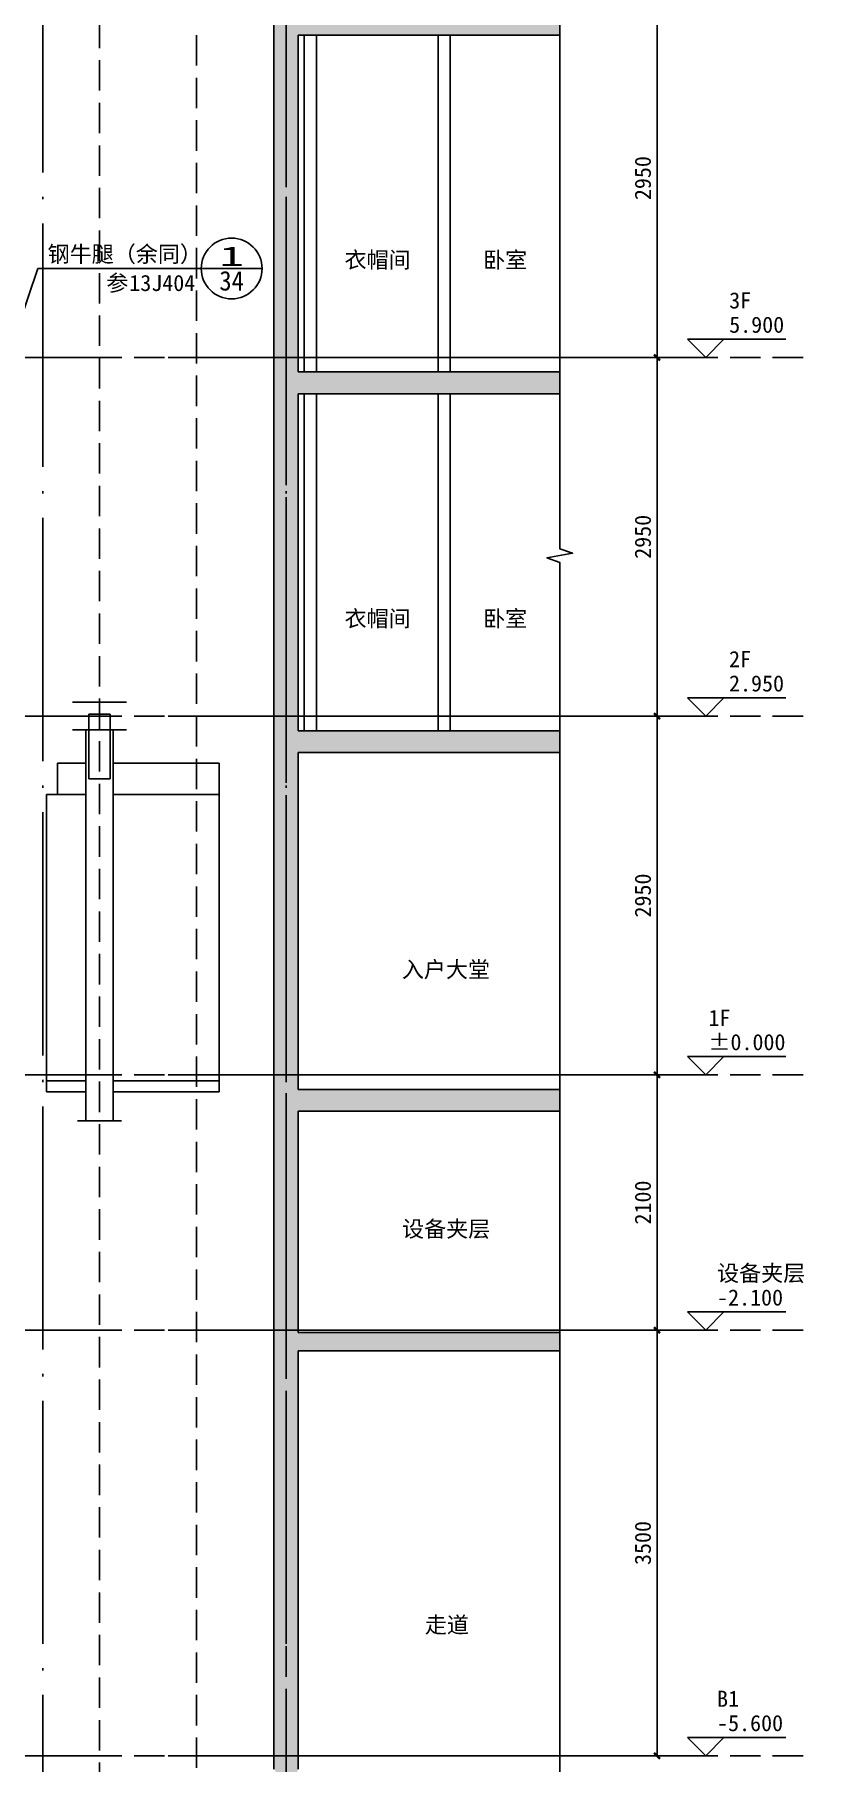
# Model space of a CAD drawing. Extents: x -10817 to 167545, y 26551 to 157048.
# Drawn here: x 138306 to 144816, y 113848 to 128058 of the extents above; entities that cross this region are included whole.
import ezdxf
from ezdxf.enums import TextEntityAlignment as Align
from ezdxf.xclip import XClip

# ---------------------------------------------------------------- set-up
doc = ezdxf.new("R2010")
doc.units = 0
doc.header["$LTSCALE"] = 1000
doc.header["$MEASUREMENT"] = 0
doc.header["$XCLIPFRAME"] = 0
for name, pattern in [('$1$DOTE', [2.42, 2, -0.2, 0.02, -0.2]), ('3、4#楼 楼梯剖面$0$DASH', [0.35, 0.25, -0.1]), ('4#楼-HZS$0$__DASH', [0.35, 0.25, -0.1]), ('4#楼-HZS$0$DASH', [0.35, 0.25, -0.1]), ('DASH', [0.35, 0.25, -0.1])]:
    doc.linetypes.add(name, pattern=pattern)
doc.layers.get('Defpoints').update_dxf_attribs({"color": 30, "linetype": 'DASH'})
for name, color, linetype in [('$1$A-ANNO-DOTE', 10, '$1$DOTE'), ('3#-夹层$0$A-ANNO-LEVL', 3, 'Continuous'), ('3#-夹层$0$A-ANNO-TEXT', 7, 'Continuous'), ('3、4#楼 楼梯剖面$0$A-COLU-CONC-HATC', 204, 'Continuous'), ('3、4#楼 楼梯剖面$0$A-FLOR-EVTR', 51, 'Continuous'), ('3、4#楼 楼梯剖面$0$A-FLOR-OVHD', 171, '3、4#楼 楼梯剖面$0$DASH'), ('3、4#楼 楼梯剖面$0$A-WALL-BLOK', 131, 'Continuous'), ('3、4#楼 楼梯剖面$0$A-WALL-CONC', 9, 'Continuous'), ('3、4#楼 楼梯剖面$0$A-WALL-INSL', 241, 'Continuous'), ('4#楼-HZS$0$00-立面灰色金属看线', 252, 'Continuous'), ('4#楼-HZS$0$00-立面米色看线', 31, 'Continuous'), ('4#楼-HZS$0$A-LINE-浅灰色铝板幕墙-填充', 115, 'Continuous'), ('4#楼-HZS$0$DOTE', 1, 'Continuous'), ('4#楼-HZS$0$ELEV-WIND', 4, 'Continuous'), ('4#楼-HZS$0$填充-深灰色涂料', 11, 'Continuous'), ('A-ANNO-DIMS', 3, 'Continuous'), ('A-ANNO-INDX', 3, 'Continuous'), ('A-ANNO-SYMB', 3, 'Continuous'), ('A-ANNO-TEXT', 7, 'Continuous')]:
    doc.layers.add(name, color=color, linetype=linetype)
doc.styles.add('3#-夹层$0$_TCH_DIM', font='')
doc.styles.add('_TCH_DIM', font='')
doc.styles.add('_TCH_DIM_T3', font='')
doc.styles.add('_TCH_LABEL', font='')
doc.styles.get("Standard").update_dxf_attribs({"font": ''})
doc.styles.get('3#-夹层$0$_TCH_DIM').set_extended_font_data('SimSun')
doc.styles.get('_TCH_DIM').set_extended_font_data('SimSun')
doc.styles.get('_TCH_DIM_T3').set_extended_font_data('SimSun')
doc.styles.get('_TCH_LABEL').set_extended_font_data('SimSun')
doc.styles.get('Standard').set_extended_font_data('SimSun')
doc.dimstyles.new('_TCH_ARCH&&50', dxfattribs={"dimtxt": 132.911392, "dimasz": 50, "dimexe": 125, "dimexo": 150, "dimgap": 50, "dimtad": 1, "dimdec": 0, "dimzin": 0, "dimdsep": 46, "dimtxsty": '_TCH_DIM_T3', "dimblk": 'ARCHTICK', "dimcen": 0.09, "dimclrt": 7, "dimazin": 2, "dimtfac": 1, "dimtdec": 0, "dimtix": 1, "dimtmove": 2, "dimatfit": 3, "dimfxl": 50, "dimtolj": 1, "dimtzin": 0, "dimarcsym": 0})

# ---------------------------------------------------------------- blocks, each defined once
blk = doc.blocks.new('3、4#楼 楼梯剖面$0$A$C7F885A55')
at = {"layer": '3、4#楼 楼梯剖面$0$A-FLOR-EVTR'}
for p, q in [((1656, 10266), (1213, 10266)), ((1347, 10166), (1347, 9635)), ((1434, 10166), (1347, 10166)), ((1434, 10166), (1522, 10166)), ((1522, 10166), (1522, 9635)), ((1656, 10038), (1213, 10038)), ((1322, 10038), (1322, 6822)), ((1547, 10038), (1547, 6822)), ((450, 7060), (450, 9762)), ((450, 9762), (1322, 9762)), ((1547, 9762), (1779, 9762)), ((1779, 9762), (1779, 9506)), ((1347, 9635), (1434, 9635)), ((1522, 9635), (1434, 9635)), ((1322, 9506), (450, 9506)), ((1870, 9506), (1547, 9506)), ((1870, 7060), (1870, 9506)), ((1322, 7150), (450, 7150)), ((1870, 7150), (1547, 7150)), ((1322, 7060), (450, 7060)), ((1870, 7060), (1547, 7060)), ((1615, 6822), (1254, 6822))]:
    blk.add_line(p, q, dxfattribs=at)
at = {"layer": '3、4#楼 楼梯剖面$0$A-FLOR-OVHD'}
for p, q in [((636, 25200), (636, 0)), ((1434, 24994), (1434, 0))]:
    blk.add_line(p, q, dxfattribs=at)
blk = doc.blocks.new('3、4#楼 楼梯剖面')
at = {"layer": '3、4#楼 楼梯剖面$0$A-COLU-CONC-HATC'}
for points in [[(-2250, 14150), (-1300, 14150), (-1300, 14330), (-2250, 14330)], [(-1300, 14330), (-1300, 14150), (-200, 14150), (-200, 14330)], [(-200, 14330), (-200, 14150), (-100, 14150), (-33.3, 14270), (-100, 14330)], [(-33.3, 14270), (-100, 14150), (-100, 11380), (-33.3, 11320), (100, 11380), (100, 14330)], [(-2250, 11200), (-1300, 11200), (-1300, 11380), (-2250, 11380)], [(-1300, 11380), (-1300, 11200), (-200, 11200), (-200, 11380)], [(-200, 11380), (-200, 11200), (-100, 11200), (-33.3, 11320), (-100, 11380)], [(-33.3, 11320), (-100, 11200), (-100, 8430), (-33.3, 8370), (100, 8430), (100, 11380)], [(-2250, 8250), (-1300, 8250), (-1300, 8430), (-2250, 8430)], [(-1300, 8430), (-1300, 8250), (-200, 8250), (-200, 8430)], [(-200, 8430), (-200, 8250), (-100, 8250), (-33.3, 8370), (-100, 8430)], [(-33.3, 8370), (-100, 8250), (-100, 5480), (-33.3, 5423.3), (100, 5490), (100, 8430)], [(-2250, 5300), (-100, 5300), (-33.3, 5423.3), (-100, 5480), (-2250, 5480)], [(-33.3, 5423.3), (-100, 5300), (-100, 3480), (-33.3, 3426.7), (100, 3470), (100, 5490)], [(-2250, 3330), (-100, 3330), (-33.3, 3426.7), (-100, 3480), (-2250, 3480)], [(-33.3, 3426.7), (-100, 3330), (-100, -110), (-33.3, -276.7), (100, -110), (100, 3470)]]:
    blk.add_hatch(color=256, dxfattribs=at).paths.add_polyline_path(points)
at = {"layer": '3、4#楼 楼梯剖面$0$A-WALL-BLOK'}
for p, q in [((-1350, 11380), (-1350, 14150)), ((-1250, 11380), (-1250, 14150)), ((-250, 11380), (-250, 14150)), ((-150, 11380), (-150, 14150)), ((-1350, 8430), (-1350, 11200)), ((-1250, 8430), (-1250, 11200)), ((-250, 8430), (-250, 11200)), ((-150, 8430), (-150, 11200))]:
    blk.add_line(p, q, dxfattribs=at)
at = {"layer": '3、4#楼 楼梯剖面$0$A-WALL-CONC'}
for p, q in [((-2250, 14330), (-2250, 14150)), ((100, 14330), (100, 11380)), ((-2250, 14150), (-1300, 14150)), ((-1300, 14150), (-200, 14150)), ((-200, 14150), (-100, 14150)), ((-100, 14150), (-100, 11380)), ((-2250, 11380), (-1300, 11380)), ((-2250, 11380), (-2250, 11200)), ((-1300, 11380), (-200, 11380)), ((-200, 11380), (-100, 11380)), ((100, 11380), (100, 8430)), ((-2250, 11200), (-1300, 11200)), ((-1300, 11200), (-200, 11200)), ((-200, 11200), (-100, 11200)), ((-100, 11200), (-100, 8430)), ((-2250, 8430), (-1300, 8430)), ((-2250, 8430), (-2250, 8250)), ((-1300, 8430), (-200, 8430)), ((-200, 8430), (-100, 8430)), ((100, 8430), (100, 5490)), ((-2250, 8250), (-1300, 8250)), ((-1300, 8250), (-200, 8250)), ((-200, 8250), (-100, 8250)), ((-100, 8250), (-100, 5480)), ((-2250, 5480), (-100, 5480)), ((-2250, 5480), (-2250, 5300)), ((100, 5490), (100, 3470)), ((-2250, 5300), (-100, 5300)), ((-100, 5300), (-100, 3480)), ((-2250, 3480), (-100, 3480)), ((-2250, 3480), (-2250, 3330)), ((100, 3470), (100, -110)), ((-2250, 3330), (-100, 3330)), ((-100, 3330), (-100, -110))]:
    blk.add_line(p, q, dxfattribs=at)
at = {"layer": '3、4#楼 楼梯剖面$0$A-WALL-INSL'}
for p, q in [((-2250, 11500), (-1350, 11500)), ((-1250, 11500), (-250, 11500)), ((-150, 11500), (-100, 11500)), ((-2250, 8550), (-1350, 8550)), ((-1250, 8550), (-250, 8550)), ((-150, 8550), (-100, 8550)), ((-2250, 5600), (-100, 5600)), ((-2250, 3500), (-100, 3500)), ((-2250, 0), (-100, 0))]:
    blk.add_line(p, q, dxfattribs=at)
at = {"layer": 'Defpoints'}
for points in [[(0, 24700), (0, -3100)], [(-4250, 11500), (15450, 11500)], [(-4250, 8550), (15450, 8550)], [(-4250, 3500), (15450, 3500)], [(-4250, 0), (15450, 0)]]:
    blk.add_lwpolyline(points, dxfattribs=at)
at = {"layer": 'Defpoints', "color": 2}
blk.add_lwpolyline([(-4250, 5600), (15450, 5600)], dxfattribs=at)
blk.add_blockref('3、4#楼 楼梯剖面$0$A$C7F885A55', (100, -1600))
blk = doc.blocks.new('*U464')
at = {"layer": '4#楼-HZS$0$ELEV-WIND', "color": 8, "linetype": '4#楼-HZS$0$__DASH'}
blk.add_lwpolyline([(1500, 0), (0, 0), (0, -1750), (1500, -1750)], close=True, dxfattribs=at)
at = {"layer": '4#楼-HZS$0$ELEV-WIND'}
for points in [[(1485, -15), (15, -15), (15, -1735), (1485, -1735)], [(65, -65), (625, -65), (625, -1425), (65, -1425)], [(115, -115), (575, -115), (575, -1375), (115, -1375)], [(1435, -65), (675, -65), (675, -1685), (1435, -1685)], [(65, -1475), (625, -1475), (625, -1685), (65, -1685)]]:
    blk.add_lwpolyline(points, close=True, dxfattribs=at)
at = {"layer": '4#楼-HZS$0$ELEV-WIND', "color": 8, "linetype": '4#楼-HZS$0$DASH'}
for points in [[(625, -65), (65, -732), (625, -1425)], [(65, -65), (345, -1425), (625, -65)]]:
    blk.add_lwpolyline(points, dxfattribs=at)
blk = doc.blocks.new('4#楼-HZS$0$D46SFS9S')
at = {"layer": '4#楼-HZS$0$00-立面灰色金属看线', "elevation": 0}
for points in [[(1500, -530), (0, -530), (0, -550), (1500, -550)], [(1500, -600), (0, -600), (0, -550), (1500, -550)], [(1500, -2350), (0, -2350), (0, -2380), (1500, -2380)]]:
    blk.add_lwpolyline(points, close=True, dxfattribs=at)
blk.add_blockref('*U464', (0, -600))
blk = doc.blocks.new('4#楼-HZS$0$G4D6FH8D9')
at = {"layer": '4#楼-HZS$0$填充-深灰色涂料'}
h = blk.add_hatch(dxfattribs=at)
h.set_pattern_fill('DASH', color=11, scale=100)
h.set_pattern_definition([(0, (-572868.51, -113346.95), (95.25, 95.25), [95.25, -95.25])])
h.paths.add_polyline_path([(-49617, -28655), (-49617, -28300), (-51117, -28300), (-51117, -29500), (-49617, -29500), (-49617, -28755)])
h = blk.add_hatch(dxfattribs=at)
h.set_pattern_fill('DASH', color=11, scale=100)
h.set_pattern_definition([(0, (-346776.77, 38265.72), (95.25, 95.25), [95.25, -95.25])])
h.paths.add_polyline_path([(-51117, -31280), (-49617, -31280), (-49617, -31450), (-51117, -31450)])
blk = doc.blocks.new('4#楼-HZS$0$DG46F8GD9')
at = {"layer": '4#楼-HZS$0$00-立面灰色金属看线', "elevation": 0}
blk.add_lwpolyline([(-6680, -2350), (-8180, -2350), (-8180, -2380), (-6680, -2380)], close=True, dxfattribs=at)
blk.add_blockref('*U464', (-8180, -600))
blk = doc.blocks.new('4#楼-HZS')
at = {"layer": '4#楼-HZS$0$A-LINE-浅灰色铝板幕墙-填充'}
h = blk.add_hatch(dxfattribs=at)
h.set_pattern_fill('DOTS', color=256, scale=50)
h.set_pattern_definition([(0, (56003.975, -10015.5), (39.6875, 79.375), [0, -79.375])])
h.paths.add_polyline_path([(252726, -80231.3), (252726, -79781.3), (261126.8, -79781.3), (261126.8, -80231.3)])
at = {"layer": '4#楼-HZS$0$DOTE', "linetype": '4#楼-HZS$0$__DASH', "ltscale": 2}
blk.add_line((323027.6, -80131.3, 0), (244197.9, -80131.3, 0), dxfattribs=at)
blk.add_blockref('4#楼-HZS$0$D46SFS9S', (259225.8, -77181.3, 0))
at = {"layer": '4#楼-HZS$0$00-立面米色看线', "color": 251}
blk.add_blockref('4#楼-HZS$0$G4D6FH8D9', (310342.6, -48281.3, 0), dxfattribs=at)
blk.add_blockref('4#楼-HZS$0$DG46F8GD9', (267405.7, -74231.3, 0))
at = {"color": 2}
blk.add_wipeout([(252826, -79561.3), (252826, -79731.3), (252676, -79731.3), (252676, -79781.3), (252726, -79781.3), (252726, -80231.3), (261276.8, -80231.3), (261276.8, -79781.3), (261276.8, -79781.3), (261276.8, -79731.3), (258525.8, -79731.3), (258525.8, -79561.3)], dxfattribs=at).translate(0, 0, 0)
at = {"layer": '4#楼-HZS$0$00-立面米色看线', "elevation": 0}
for points in [[(252676, -79781.3), (261276.8, -79781.3), (261276.8, -79731.3), (252676, -79731.3)], [(252726, -79781.3), (261276.8, -79781.3), (261276.8, -80231.3), (252726, -80231.3)]]:
    blk.add_lwpolyline(points, close=True, dxfattribs=at)
blk = doc.blocks.new('3、4#楼 北侧门头剖面$0$A$C68743212')
blk.add_blockref('4#楼-HZS', (-260976, 76631, 0))
blk = doc.blocks.new('3、4#楼 北侧门头剖面')
ref = blk.add_blockref('3、4#楼 北侧门头剖面$0$A$C68743212', (4150, 3500, 0), dxfattribs=dict(xscale=-1))
XClip(ref).set_block_clipping_path([(4798.9792002077, -3500), (4798.9792002077, -399.9916608699), (4398.9875394247, 0.0083390431), (-149.727296805, 0.1031708434), (-149.727296805, -30), (0.272703195, -30), (0.272703195, -170), (-149.727296805, -170), (-149.727296805, -200), (450.272703195, -200), (450.8968260299, -800), (300.6421525169, -800), (300.6421525169, -3500), (-349.727296805, -3500), (-349.727296805, 400.1031708434), (5198.9792002077, 400.1031708434), (5198.9792002077, -3500)])
blk = doc.blocks.new('_ArchTick')
at = {"color": 0, "linetype": 'ByBlock', "const_width": 0.4}
blk.add_lwpolyline([(-0.5, -0.5), (0.5, 0.5)], dxfattribs=at)
blk = doc.blocks.new('*D2885')
at = {"layer": 'A-ANNO-DIMS', "color": 0, "lineweight": -2, "transparency": 16777216}
for p, q in [((143173, 117403), (143548, 117403)), ((143423, 113903), (143423, 117403)), ((143173, 113903), (143548, 113903))]:
    blk.add_line(p, q, dxfattribs=at)
at = {"layer": 'Defpoints', "color": 0, "transparency": 16777216}
for p in [(143023, 117403), (143423, 117403), (143023, 113903)]:
    blk.add_point(p, dxfattribs=at)
at = {"layer": 'A-ANNO-DIMS', "color": 0, "lineweight": -2, "transparency": 16777216, "xscale": 50, "yscale": 50, "zscale": 50}
for p, rotation in [((143423, 117403), 90), ((143423, 113903), 270)]:
    blk.add_blockref('_ArchTick', p, dxfattribs=dict(at, rotation=rotation))
at = {"layer": 'A-ANNO-DIMS', "color": 7, "transparency": 16777216, "insert": (143307, 115653), "char_height": 132.9, "attachment_point": 5, "rotation": 90, "style": '_TCH_DIM_T3'}
blk.add_mtext('\\A1;3500', dxfattribs=at)
blk = doc.blocks.new('*D2886')
at = {"layer": 'A-ANNO-DIMS', "color": 0, "lineweight": -2, "transparency": 16777216}
for p, q in [((143173, 119503), (143548, 119503)), ((143423, 117403), (143423, 119503)), ((143173, 117403), (143548, 117403))]:
    blk.add_line(p, q, dxfattribs=at)
at = {"layer": 'Defpoints', "color": 0, "transparency": 16777216}
for p in [(143023, 119503), (143423, 119503), (143023, 117403)]:
    blk.add_point(p, dxfattribs=at)
at = {"layer": 'A-ANNO-DIMS', "color": 0, "lineweight": -2, "transparency": 16777216, "xscale": 50, "yscale": 50, "zscale": 50}
for p, rotation in [((143423, 119503), 90), ((143423, 117403), 270)]:
    blk.add_blockref('_ArchTick', p, dxfattribs=dict(at, rotation=rotation))
at = {"layer": 'A-ANNO-DIMS', "color": 7, "transparency": 16777216, "insert": (143307, 118453), "char_height": 132.9, "attachment_point": 5, "rotation": 90, "style": '_TCH_DIM_T3'}
blk.add_mtext('\\A1;2100', dxfattribs=at)
blk = doc.blocks.new('*D2887')
at = {"layer": 'A-ANNO-DIMS', "color": 0, "lineweight": -2, "transparency": 16777216}
for p, q in [((143173, 122453), (143548, 122453)), ((143423, 119503), (143423, 122453)), ((143173, 119503), (143548, 119503))]:
    blk.add_line(p, q, dxfattribs=at)
at = {"layer": 'Defpoints', "color": 0, "transparency": 16777216}
for p in [(143023, 122453), (143423, 122453), (143023, 119503)]:
    blk.add_point(p, dxfattribs=at)
at = {"layer": 'A-ANNO-DIMS', "color": 0, "lineweight": -2, "transparency": 16777216, "xscale": 50, "yscale": 50, "zscale": 50}
for p, rotation in [((143423, 122453), 90), ((143423, 119503), 270)]:
    blk.add_blockref('_ArchTick', p, dxfattribs=dict(at, rotation=rotation))
at = {"layer": 'A-ANNO-DIMS', "color": 7, "transparency": 16777216, "insert": (143307, 120978), "char_height": 132.9, "attachment_point": 5, "rotation": 90, "style": '_TCH_DIM_T3'}
blk.add_mtext('\\A1;2950', dxfattribs=at)
blk = doc.blocks.new('*D2888')
at = {"layer": 'A-ANNO-DIMS', "color": 0, "lineweight": -2, "transparency": 16777216}
for p, q in [((143173, 125403), (143548, 125403)), ((143423, 122453), (143423, 125403)), ((143173, 122453), (143548, 122453))]:
    blk.add_line(p, q, dxfattribs=at)
at = {"layer": 'Defpoints', "color": 0, "transparency": 16777216}
for p in [(143023, 125403), (143423, 125403), (143023, 122453)]:
    blk.add_point(p, dxfattribs=at)
at = {"layer": 'A-ANNO-DIMS', "color": 0, "lineweight": -2, "transparency": 16777216, "xscale": 50, "yscale": 50, "zscale": 50}
for p, rotation in [((143423, 125403), 90), ((143423, 122453), 270)]:
    blk.add_blockref('_ArchTick', p, dxfattribs=dict(at, rotation=rotation))
at = {"layer": 'A-ANNO-DIMS', "color": 7, "transparency": 16777216, "insert": (143307, 123928), "char_height": 132.9, "attachment_point": 5, "rotation": 90, "style": '_TCH_DIM_T3'}
blk.add_mtext('\\A1;2950', dxfattribs=at)
blk = doc.blocks.new('*D2889')
at = {"layer": 'A-ANNO-DIMS', "color": 0, "lineweight": -2, "transparency": 16777216}
for p, q in [((143173, 128353), (143548, 128353)), ((143423, 125403), (143423, 128353)), ((143173, 125403), (143548, 125403))]:
    blk.add_line(p, q, dxfattribs=at)
at = {"layer": 'Defpoints', "color": 0, "transparency": 16777216}
for p in [(143023, 128353), (143423, 128353), (143023, 125403)]:
    blk.add_point(p, dxfattribs=at)
at = {"layer": 'A-ANNO-DIMS', "color": 0, "lineweight": -2, "transparency": 16777216, "xscale": 50, "yscale": 50, "zscale": 50}
for p, rotation in [((143423, 128353), 90), ((143423, 125403), 270)]:
    blk.add_blockref('_ArchTick', p, dxfattribs=dict(at, rotation=rotation))
at = {"layer": 'A-ANNO-DIMS', "color": 7, "transparency": 16777216, "insert": (143307, 126878), "char_height": 132.9, "attachment_point": 5, "rotation": 90, "style": '_TCH_DIM_T3'}
blk.add_mtext('\\A1;2950', dxfattribs=at)

msp = doc.modelspace()

# ---------------------------------------------------------------- linework, layer by layer
at = {"layer": '$1$A-ANNO-DOTE'}
for points in [[(138373.2, 138603.4), (138373.2, 110803.4)], [(140373.2, 138603.4), (140373.2, 110803.4)], [(143823.2, 125403.4), (124123.2, 125403.4)], [(143823.2, 122453.4), (124123.2, 122453.4)], [(143823.2, 117403.4), (124123.2, 117403.4)], [(143823.2, 113903.4), (124123.2, 113903.4)]]:
    msp.add_lwpolyline(points, dxfattribs=at)
at = {"layer": '$1$A-ANNO-DOTE', "color": 2}
msp.add_lwpolyline([(143823.2, 119503.4), (124123.2, 119503.4)], dxfattribs=at)
at = {"layer": '3#-夹层$0$A-ANNO-LEVL'}
for p, q in [((143823.2, 125403.4), (143673.2, 125553.4)), ((143673.2, 125553.4), (144483.3, 125553.4)), ((143823.2, 125403.4), (143973.2, 125553.4)), ((143823.2, 122453.4), (143673.2, 122603.4)), ((143673.2, 122603.4), (144483.3, 122603.4)), ((143823.2, 122453.4), (143973.2, 122603.4)), ((143823.2, 119503.4), (143673.2, 119653.4)), ((143673.2, 119653.4), (144483.3, 119653.4)), ((143823.2, 119503.4), (143973.2, 119653.4)), ((143823.2, 117403.4), (143673.2, 117553.4)), ((143673.2, 117553.4), (144483.3, 117553.4)), ((143823.2, 117403.4), (143973.2, 117553.4)), ((143823.2, 113903.4), (143673.2, 114053.4)), ((143673.2, 114053.4), (144483.3, 114053.4)), ((143823.2, 113903.4), (143973.2, 114053.4))]:
    msp.add_line(p, q, dxfattribs=at)
at = {"layer": 'A-ANNO-INDX'}
for p, q in [((138102.2, 125450.8), (138333.2, 126134.5)), ((138333.2, 126134.5), (139675.9, 126134.5)), ((140175.9, 126134.5), (139675.9, 126134.5))]:
    msp.add_line(p, q, dxfattribs=at)
msp.add_circle((139925.9, 126134.5), 250, dxfattribs=at)
at = {"layer": 'A-ANNO-SYMB'}
msp.add_lwpolyline([(142623.2, 112843.4), (142623.2, 123717.2), (142518.2, 123755.4), (142728.2, 123792.4), (142623.2, 123829.7), (142623.2, 134703.4)], dxfattribs=at)

# ---------------------------------------------------------------- block references
at = {"xscale": -1}
for name, p in [('3、4#楼 楼梯剖面', (140373.2, 113903.4)), ('3、4#楼 北侧门头剖面', (149723.2, 122453.4))]:
    msp.add_blockref(name, p, dxfattribs=at)

# ---------------------------------------------------------------- texts
at = {"layer": '3#-夹层$0$A-ANNO-TEXT', "color": 7, "style": '3#-夹层$0$_TCH_DIM'}
for s, p in [('5.900', (144016.4, 125605.9)), ('2.950', (144015, 122655.9)), ('%%P0.000', (143845.9, 119705.9)), ('-2.100', (143916.7, 117605.9)), ('-5.600', (143916.7, 114105.9))]:
    msp.add_text(s, height=132.91, dxfattribs=at).set_placement(p)
at = {"layer": 'A-ANNO-TEXT', "color": 7, "style": '_TCH_DIM'}
for s, height, p in [('钢牛腿（余同）', 132.91, (138413.1, 126187)), ('参', 132.9, (138895.3, 125949.1)), ('13J404', 132.91, (139084.3, 125949.1))]:
    msp.add_text(s, height=height, dxfattribs=at).set_placement(p)
at = {"layer": 'A-ANNO-TEXT', "color": 7, "style": '_TCH_LABEL'}
for s, width, p, p2 in [('1', 1.748047, (139825.2, 126154.7), (140026.5, 126154.7)), ('34', 0.874023, (139825.2, 125953.4), (140026.5, 125953.4))]:
    msp.add_text(s, height=161, dxfattribs=dict(at, width=width)).set_placement(p, p2, align=Align.FIT)
at = {"layer": 'A-ANNO-TEXT'}
for s, p in [('衣帽间', (140854.2, 126139.4)), ('卧室', (141993.5, 126139.4)), ('3F', (144016.4, 125805.9)), ('卧室', (141993.5, 123189.4)), ('衣帽间', (140854.2, 123189.4)), ('2F', (144015, 122855.9)), ('入户大堂', (141324.7, 120303.9)), ('1F', (143845.9, 119905.9)), ('设备夹层', (141326.9, 118169.9)), ('设备夹层', (143916.7, 117805.9)), ('走道', (141514.4, 114913.4)), ('B1', (143916.7, 114305.9))]:
    msp.add_text(s, height=132.91, dxfattribs=at).set_placement(p)

# ---------------------------------------------------------------- dimensions: what is measured, and where the dimension line sits
at = {"layer": 'A-ANNO-DIMS'}
for p1, p2, picture, middle in [((143023.2, 125403.4), (143023.2, 128353.4), '*D2889', (143306.7, 126878.4)), ((143023.2, 122453.4), (143023.2, 125403.4), '*D2888', (143306.7, 123928.4)), ((143023.2, 119503.4), (143023.2, 122453.4), '*D2887', (143306.7, 120978.4)), ((143023.2, 117403.4), (143023.2, 119503.4), '*D2886', (143306.7, 118453.4)), ((143023.2, 113903.4), (143023.2, 117403.4), '*D2885', (143306.7, 115653.4))]:
    dim = msp.add_aligned_dim(p1=p1, p2=p2, distance=-400, dimstyle='_TCH_ARCH&&50', dxfattribs=at)
    dim.commit()
    dim.dimension.update_dxf_attribs({"geometry": picture, "text_midpoint": middle})

doc.saveas('drawing.dxf')
